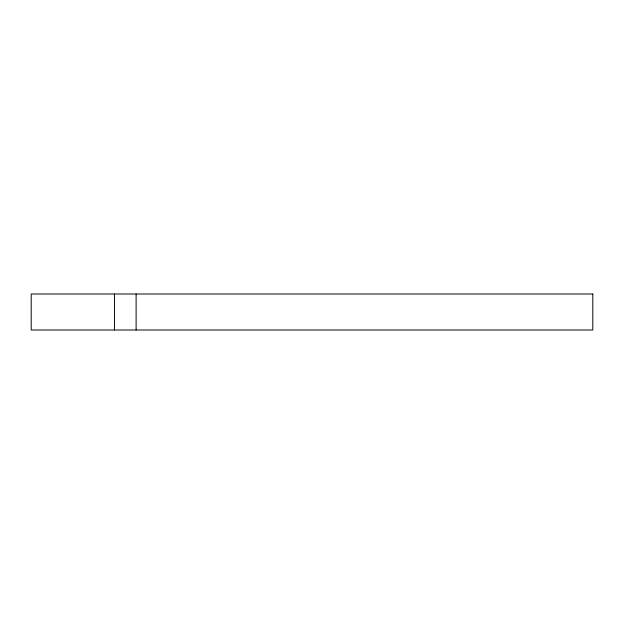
<?xml version="1.0" encoding="UTF-8"?>
<svg xmlns="http://www.w3.org/2000/svg" width="624" height="624" viewBox="0 0 624 624"><rect width="100%" height="100%" fill="white"/><g stroke="black" fill="none" stroke-linecap="round" stroke-linejoin="round"><path stroke-width="0.94" d="M136.118 293.998L136.118 330.002M114.512 293.998L114.512 330.002M592.8 293.998L31.2 293.998L31.2 330.002L592.8 330.002L592.8 293.998"/></g></svg>
